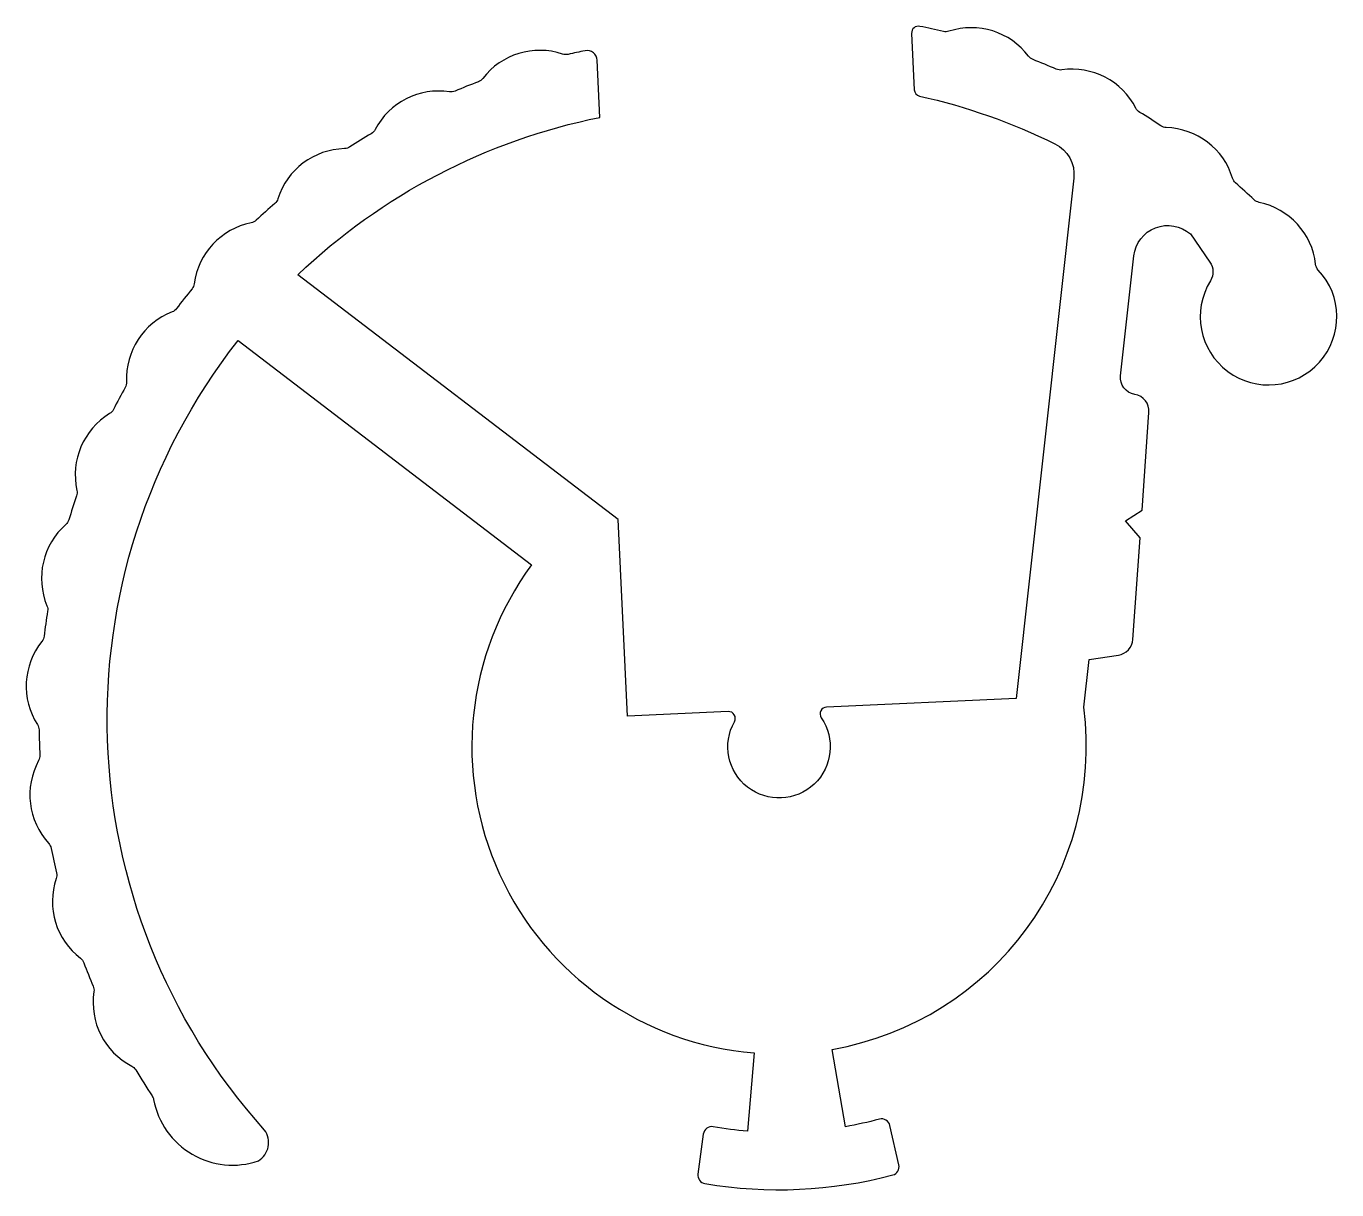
# Model space of a CAD drawing. Extents: x 151.8 to 190.1, y 206.1 to 240.1.
import ezdxf

# ---------------------------------------------------------------- set-up
doc = ezdxf.new("R2010")
doc.units = 0
doc.layers.get('0').update_dxf_attribs({"linetype": 'CONTINUOUS'})

msp = doc.modelspace()

# ---------------------------------------------------------------- linework, layer by layer
at = {"color": 0}
msp.add_lwpolyline([(184.647, 228.83, 0.387184), (184.23, 229.358, -0.398608), (183.815, 229.907), (184.205, 233.42, -0.606633), (185.859, 234.061), (186.432, 233.236, -0.298483), (186.447, 232.688, 2.023907), (189.608, 233.005, -0.160467), (189.529, 233.175, 0.322625), (187.873, 234.987, -0.138922), (187.728, 235.063, 0.009211), (187.184, 235.559, -0.138922), (187.095, 235.697, 0.320879), (185.153, 237.18, -0.138922), (184.997, 237.23, 0.009211), (184.375, 237.624, -0.138922), (184.264, 237.744, 0.320879), (182.094, 238.868, -0.138922), (181.931, 238.89, 0.009211), (181.25, 239.17, -0.138922), (181.12, 239.269, 0.320879), (178.788, 239.999, -0.138922), (178.624, 239.992, 0.00884), (177.934, 240.144, 0.487893), (177.694, 239.939), (177.77, 238.287, 0.338035), (177.926, 238.101, -0.05858), (181.891, 236.706, -0.316519), (182.445, 235.698), (180.753, 220.455), (175.201, 220.201, 0.588844), (175.045, 219.887, -1.802776), (172.503, 219.771, 0.588844), (172.319, 220.069), (169.365, 219.933), (169.101, 225.697), (159.714, 232.868, -0.141329), (168.562, 237.477), (168.485, 239.149, 0.460603), (168.125, 239.43, 0.006306), (167.632, 239.322, -0.138922), (167.469, 239.331, 0.320879), (165.131, 238.619, -0.138922), (165, 238.521, 0.009211), (164.317, 238.246, -0.138922), (164.154, 238.225, 0.320879), (161.976, 237.118, -0.138922), (161.864, 236.999, 0.009211), (161.238, 236.61, -0.138922), (161.082, 236.561, 0.320879), (159.129, 235.093, -0.138922), (159.039, 234.956, 0.009211), (158.491, 234.464, -0.138922), (158.345, 234.389, 0.320879), (156.676, 232.604, -0.138922), (156.612, 232.454, 0.009211), (156.157, 231.873, -0.138922), (156.027, 231.775, 0.320879), (154.694, 229.727, -0.138922), (154.656, 229.567, 0.009211), (154.309, 228.917, -0.138922), (154.198, 228.797, 0.320879), (153.241, 226.549, -0.138922), (153.231, 226.386, 0.009211), (153.003, 225.685, -0.138922), (152.914, 225.548, 0.320879), (152.362, 223.167, -0.138922), (152.381, 223.005, 0.009211), (152.277, 222.275, -0.138922), (152.214, 222.125, 0.320879), (152.083, 219.684, -0.138922), (152.13, 219.528, 0.009211), (152.155, 218.791, -0.138922), (152.119, 218.632, 0.320879), (152.414, 216.206, -0.138922), (152.487, 216.06, 0.009211), (152.64, 215.339, -0.138922), (152.632, 215.175, 0.320879), (153.343, 212.838, -0.138922), (153.441, 212.706, 0.009211), (153.716, 212.023, -0.138922), (153.737, 211.861, 0.320879), (154.844, 209.682, -0.138922), (154.963, 209.57, 0.011268), (155.443, 208.807, -0.100037), (155.487, 208.697, 0.457013), (158.559, 206.904, 0.434215), (158.737, 207.806, -0.364031), (157.96, 230.937), (166.559, 224.367, 0.586927), (173.076, 210.066), (172.888, 207.774, -0.022459), (171.881, 207.902, 0.425408), (171.591, 207.689), (171.434, 206.518, 0.404133), (171.64, 206.239, 0.107286), (177.141, 206.49, 0.404133), (177.32, 206.788), (177.057, 207.939, 0.425408), (176.748, 208.124, -0.022459), (175.758, 207.905), (175.361, 210.17, 0.401263), (182.736, 220.192), (182.891, 221.593), (183.75, 221.723, 0.351063), (184.174, 222.182), (184.386, 225.156), (183.962, 225.659), (184.444, 225.972)], format="xyb", close=True, dxfattribs=at)

doc.saveas('drawing.dxf')
